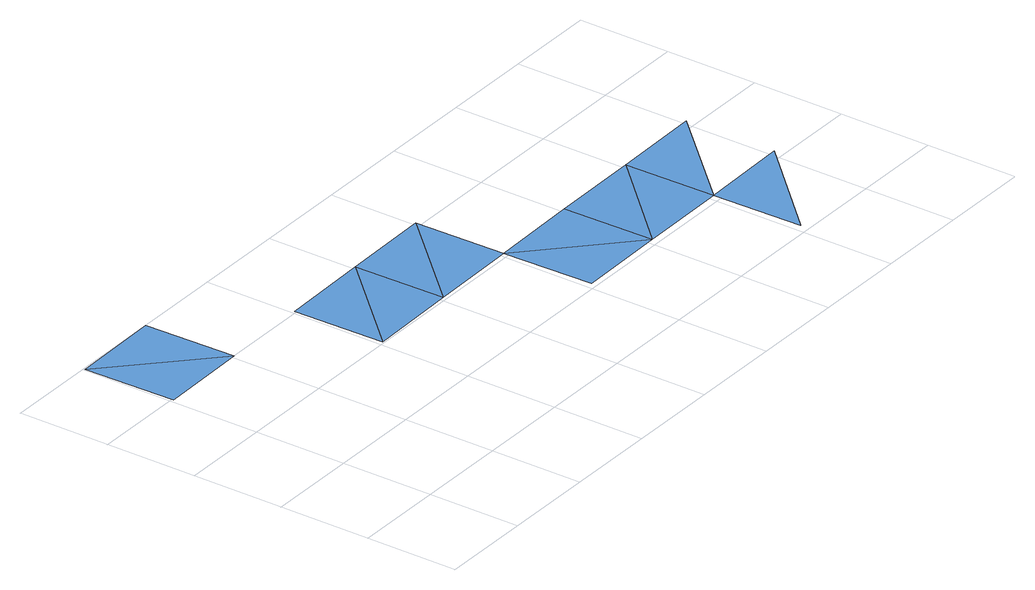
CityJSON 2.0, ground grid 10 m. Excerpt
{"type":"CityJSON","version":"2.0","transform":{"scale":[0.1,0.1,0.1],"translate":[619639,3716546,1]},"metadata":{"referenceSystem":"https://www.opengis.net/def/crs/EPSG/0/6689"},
"CityObjects":{
"waterbody1":{"type":"WaterBody","attributes":{"name":"福岡県津波浸水想定図","class":"1140","function":"2","WaterBodyTsunamiRiskAttribute.description":"1","WaterBodyTsunamiRiskAttribute.rank":"4"},"geometry":[{"type":"MultiSurface","lod":"1","boundaries":[[[0,1,2]],[[2,1,3]],[[4,5,6]],[[4,7,5]],[[7,8,5]],[[9,8,7]],[[9,10,11]],[[12,9,11]],[[13,12,11]],[[11,14,13]],[[15,16,14]],[[17,13,14]]]}]}
},
"vertices":[
[4,298,10],[104,300,10],[2,398,10],[102,400,10],[206,202,10],[304,304,10],[204,302,10],[306,204,10],[404,306,10],[406,206,10],[408,106,10],[508,108,10],[506,208,10],[606,209,10],[608,109,10],[610,10,10],[708,111,10],[706,211,10]
]}
